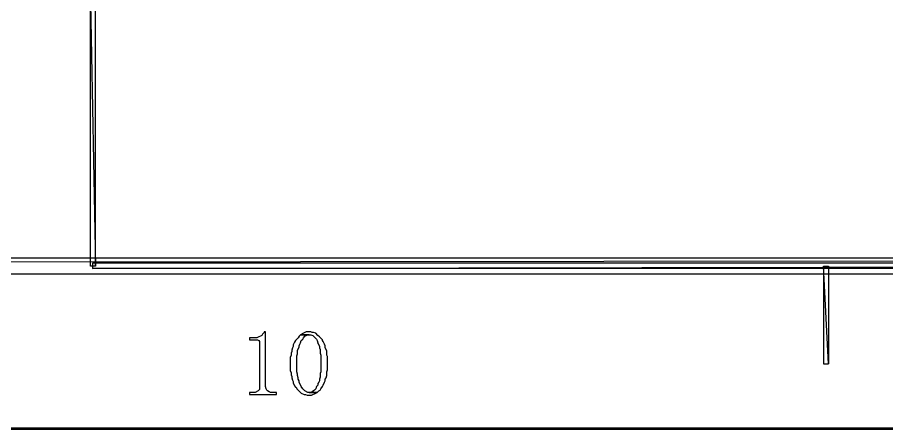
# Model space of a CAD drawing. Extents: x -15.4 to 0.8, y 0.3 to 11.8.
# Drawn here: x -3.355 to -2.362, y 0.567 to 1.038 of the extents above; entities that cross this region are included whole.
import ezdxf

# ---------------------------------------------------------------- set-up
doc = ezdxf.new("R2010")
doc.units = 0
doc.header["$MEASUREMENT"] = 0
doc.linetypes.add('AUSGEZOGEN', pattern=[0])
doc.layers.get('0').update_dxf_attribs({"linetype": 'AUSGEZOGEN'})

msp = doc.modelspace()

# ---------------------------------------------------------------- linework, layer by layer
for points in [[(-3.26545, 1.04856), (-3.27128, 1.0544), (-3.27128, 1.0544), (-3.26545, 0.75356), (-3.26545, 1.04856)], [(-3.27128, 1.0544), (-3.26545, 0.75356), (-3.26545, 0.75356), (-3.27128, 0.75356), (-3.27128, 1.0544)], [(-14.91878, 0.76273), (-14.91878, 0.7444), (-14.91878, 0.7444), (0.07205, 0.76273), (-14.91878, 0.76273)], [(-14.91878, 0.7444), (0.07205, 0.76273), (0.07205, 0.76273), (0.09039, 0.7444), (-14.91878, 0.7444)], [(-3.26878, 0.7569), (-3.26878, 0.75106), (-3.26878, 0.75106), (0.07872, 0.7569), (-3.26878, 0.7569)], [(-3.26878, 0.75106), (0.07872, 0.7569), (0.07872, 0.7569), (0.08455, 0.75106), (-3.26878, 0.75106)], [(-2.43378, 0.6419), (-2.42795, 0.6419), (-2.42795, 0.6419), (-2.43378, 0.75356), (-2.43378, 0.6419)], [(-2.42795, 0.6419), (-2.43378, 0.75356), (-2.43378, 0.75356), (-2.42795, 0.75356), (-2.42795, 0.6419)], [(-3.07128, 0.67856), (-3.07295, 0.67856), (-3.07295, 0.67856), (-3.07295, 0.67773), (-3.07295, 0.67773), (-3.07461, 0.67606), (-3.07461, 0.67606), (-3.07545, 0.6744), (-3.07545, 0.6744), (-3.07711, 0.67356), (-3.07711, 0.67356), (-3.07878, 0.67273), (-3.07878, 0.67273), (-3.08128, 0.6719), (-3.08128, 0.6719), (-3.08961, 0.6719), (-3.08961, 0.6719), (-3.08961, 0.6694), (-3.08961, 0.6694), (-3.08045, 0.6694), (-3.08045, 0.6694), (-3.07878, 0.66856), (-3.07878, 0.66856), (-3.07795, 0.66773), (-3.07795, 0.66773), (-3.07795, 0.61273), (-3.07795, 0.61273), (-3.07961, 0.61106), (-3.07961, 0.61106), (-3.08295, 0.6094), (-3.08295, 0.6094), (-3.08961, 0.6094), (-3.08961, 0.6094), (-3.08961, 0.6069), (-3.08961, 0.6069), (-3.05878, 0.6069), (-3.05878, 0.6069), (-3.05878, 0.6094), (-3.05878, 0.6094), (-3.06545, 0.6094), (-3.06545, 0.6094), (-3.06711, 0.61023), (-3.06711, 0.61023), (-3.06878, 0.61106), (-3.06878, 0.61106), (-3.06961, 0.6119), (-3.06961, 0.6119), (-3.07045, 0.61356), (-3.07045, 0.61356), (-3.07128, 0.61606), (-3.07128, 0.67856)], [(-3.02128, 0.67856), (-3.02461, 0.67856), (-3.02461, 0.67856), (-3.02628, 0.67773), (-3.02628, 0.67773), (-3.02795, 0.6769), (-3.02795, 0.6769), (-3.03128, 0.67523), (-3.03128, 0.67523), (-3.01961, 0.67523), (-3.01961, 0.67523), (-3.01711, 0.6744), (-3.01711, 0.6744), (-3.01295, 0.67023), (-3.01295, 0.67023), (-3.01211, 0.66856), (-3.01211, 0.66856), (-3.01128, 0.66606), (-3.01128, 0.66606), (-3.01128, 0.66523), (-3.01128, 0.66523), (-3.01045, 0.66356), (-3.01045, 0.66356), (-3.00961, 0.6619), (-3.00961, 0.6619), (-3.00961, 0.66023), (-3.00961, 0.66023), (-3.00878, 0.65856), (-3.00878, 0.65856), (-3.00878, 0.6544), (-3.00878, 0.6544), (-3.00795, 0.6519), (-3.00795, 0.6519), (-3.00795, 0.63273), (-3.00795, 0.63273), (-3.00878, 0.63106), (-3.00878, 0.63106), (-3.00878, 0.6269), (-3.00878, 0.6269), (-3.00961, 0.6244), (-3.00961, 0.6244), (-3.00961, 0.62273), (-3.00961, 0.62273), (-3.01045, 0.62106), (-3.01045, 0.62106), (-3.01128, 0.6194), (-3.01128, 0.6194), (-3.01128, 0.61773), (-3.01128, 0.61773), (-3.01295, 0.61606), (-3.01295, 0.61606), (-3.01378, 0.61356), (-3.01378, 0.61356), (-3.01545, 0.6119), (-3.01545, 0.6119), (-3.01628, 0.61106), (-3.01628, 0.61106), (-3.01795, 0.61023), (-3.01795, 0.61023), (-3.01961, 0.6094), (-3.01961, 0.6094), (-3.02128, 0.6094), (-3.02128, 0.6094), (-3.01211, 0.6094), (-3.01211, 0.6094), (-3.01045, 0.61106), (-3.01045, 0.61106), (-3.00878, 0.6119), (-3.00878, 0.6119), (-3.00795, 0.61356), (-3.00795, 0.61356), (-3.00628, 0.61606), (-3.00628, 0.61606), (-3.00545, 0.61773), (-3.00545, 0.61773), (-3.00378, 0.62106), (-3.00378, 0.62106), (-3.00295, 0.62273), (-3.00295, 0.62273), (-3.00295, 0.6244), (-3.00295, 0.6244), (-3.00211, 0.62606), (-3.00211, 0.62606), (-3.00128, 0.62856), (-3.00128, 0.62856), (-3.00128, 0.63273), (-3.00128, 0.63273), (-3.00045, 0.63523), (-3.00045, 0.63523), (-3.00045, 0.65023), (-3.00045, 0.65023), (-3.00128, 0.6519), (-3.00128, 0.6519), (-3.00128, 0.6569), (-3.00128, 0.6569), (-3.00295, 0.66023), (-3.00295, 0.66023), (-3.00295, 0.66273), (-3.00295, 0.66273), (-3.00378, 0.6644), (-3.00378, 0.6644), (-3.00545, 0.66773), (-3.00545, 0.66773), (-3.00628, 0.66856), (-3.00628, 0.66856), (-3.00628, 0.6694), (-3.00628, 0.6694), (-3.00961, 0.67273), (-3.00961, 0.67273), (-3.01128, 0.6744), (-3.01128, 0.6744), (-3.01378, 0.6769), (-3.01378, 0.6769), (-3.01628, 0.67773), (-3.01628, 0.67773), (-3.01795, 0.67773), (-3.01795, 0.67773), (-3.01961, 0.67856), (-3.02128, 0.67856)], [(-3.03128, 0.67523), (-3.03295, 0.67356), (-3.03295, 0.67356), (-3.03378, 0.6719), (-3.03378, 0.6719), (-3.03711, 0.66856), (-3.03711, 0.66856), (-3.03795, 0.6669), (-3.03795, 0.6669), (-3.03961, 0.66356), (-3.03961, 0.66356), (-3.03961, 0.6619), (-3.03961, 0.6619), (-3.04045, 0.66023), (-3.04045, 0.66023), (-3.04128, 0.65773), (-3.04128, 0.65773), (-3.04128, 0.65606), (-3.04128, 0.65606), (-3.04211, 0.6544), (-3.04211, 0.6544), (-3.04211, 0.6519), (-3.04211, 0.6519), (-3.04295, 0.6494), (-3.04295, 0.6494), (-3.04295, 0.6344), (-3.04295, 0.6344), (-3.04211, 0.6319), (-3.04211, 0.6319), (-3.04211, 0.6294), (-3.04211, 0.6294), (-3.04128, 0.62773), (-3.04128, 0.62773), (-3.04128, 0.62606), (-3.04128, 0.62606), (-3.04045, 0.62356), (-3.04045, 0.62356), (-3.03961, 0.6219), (-3.03961, 0.6219), (-3.03961, 0.62023), (-3.03961, 0.62023), (-3.03795, 0.6169), (-3.03795, 0.6169), (-3.03711, 0.61523), (-3.03711, 0.61523), (-3.03628, 0.61523), (-3.03628, 0.61523), (-3.03545, 0.61356), (-3.03545, 0.61356), (-3.03378, 0.6119), (-3.03378, 0.6119), (-3.03211, 0.61023), (-3.03211, 0.61023), (-3.03045, 0.60856), (-3.03045, 0.60856), (-3.02711, 0.6069), (-3.02711, 0.6069), (-3.02545, 0.6069), (-3.02545, 0.6069), (-3.02378, 0.60606), (-3.02378, 0.60606), (-3.01878, 0.60606), (-3.01878, 0.60606), (-3.01711, 0.6069), (-3.01711, 0.6069), (-3.01545, 0.60773), (-3.01545, 0.60773), (-3.01211, 0.6094), (-3.01211, 0.6094), (-3.02295, 0.6094), (-3.02295, 0.6094), (-3.02628, 0.61106), (-3.02628, 0.61106), (-3.02878, 0.61356), (-3.02878, 0.61356), (-3.03045, 0.61606), (-3.03045, 0.61606), (-3.03295, 0.62106), (-3.03295, 0.62106), (-3.03295, 0.62273), (-3.03295, 0.62273), (-3.03378, 0.6244), (-3.03378, 0.6244), (-3.03378, 0.62606), (-3.03378, 0.62606), (-3.03461, 0.62856), (-3.03461, 0.62856), (-3.03461, 0.63023), (-3.03461, 0.63023), (-3.03545, 0.63273), (-3.03545, 0.63273), (-3.03545, 0.65106), (-3.03545, 0.65106), (-3.03461, 0.65356), (-3.03461, 0.65356), (-3.03461, 0.65773), (-3.03461, 0.65773), (-3.03295, 0.66106), (-3.03295, 0.66106), (-3.03295, 0.66273), (-3.03295, 0.66273), (-3.03211, 0.6644), (-3.03211, 0.6644), (-3.03128, 0.66606), (-3.03128, 0.66606), (-3.03045, 0.66856), (-3.03045, 0.66856), (-3.02878, 0.67023), (-3.02878, 0.67023), (-3.02795, 0.6719), (-3.02795, 0.6719), (-3.02628, 0.67356), (-3.02628, 0.67356), (-3.02461, 0.6744), (-3.02461, 0.6744), (-3.02295, 0.67523), (-3.02295, 0.67523), (-3.02128, 0.67523), (-3.03128, 0.67523)], [(-15.38378, 0.56856), (-15.38378, 0.5669), (-15.38378, 0.5669), (0.26622, 0.56856), (-15.38378, 0.56856)], [(-15.38378, 0.5669), (0.26622, 0.56856), (0.26622, 0.56856), (0.26872, 0.5669), (-15.38378, 0.5669)]]:
    msp.add_lwpolyline(points)

doc.saveas('drawing.dxf')
